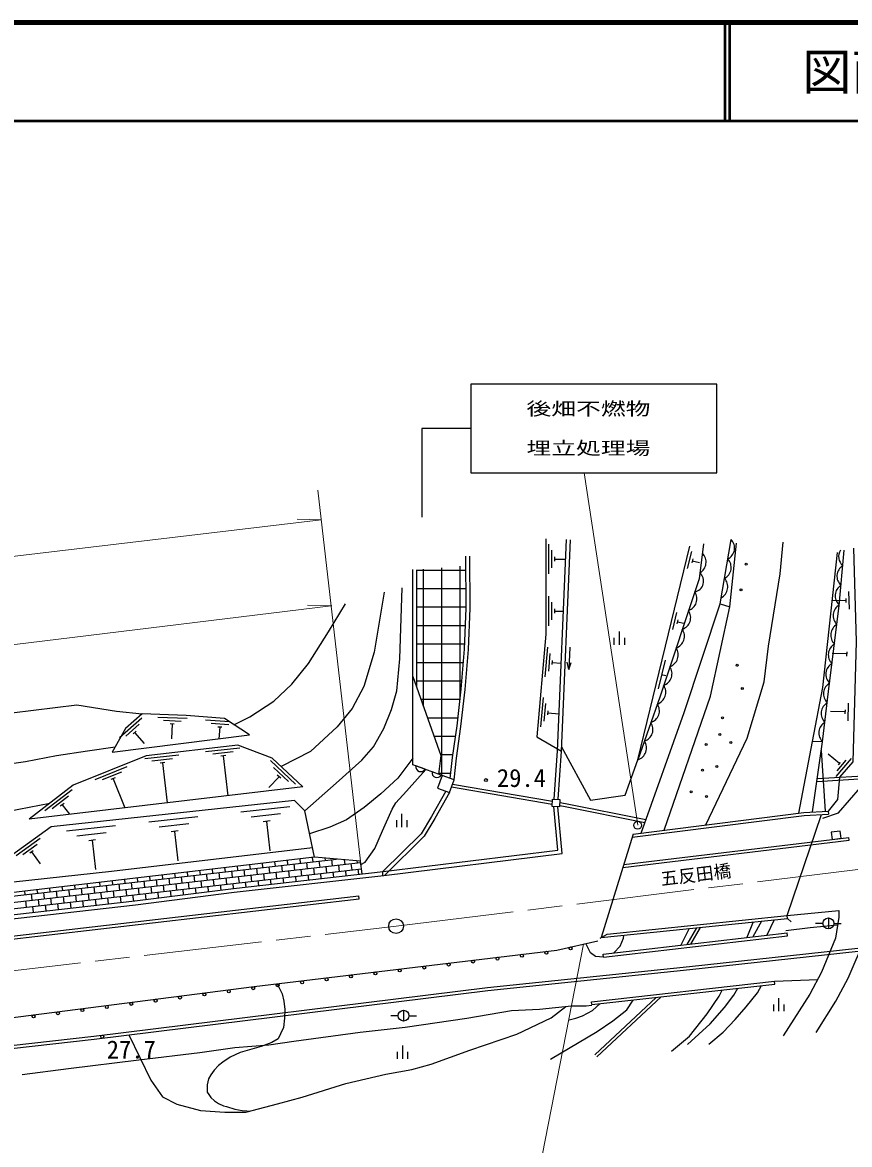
# Model space of a CAD drawing. Units: millimetres, scale not verified. Extents: x 40000 to 680000, y 20000 to 380000.
# Drawn here: x 437386 to 521432, y 266022 to 380000 of the extents above; entities that cross this region are included whole.
import ezdxf
from ezdxf.enums import TextEntityAlignment as Align

# ---------------------------------------------------------------- set-up
doc = ezdxf.new("R2010")
doc.units = ezdxf.units.MM
doc.header["$LTSCALE"] = 1000
doc.linetypes.add('CHAIN', pattern=[18.5, 12, -1.5, 3.5, -1.5])
for name, color, linetype, lineweight in [('M-BGD', 7, 'Continuous', 25), ('M-BMK', 2, 'CHAIN', 13), ('M-BMK-SRVR', 3, 'Continuous', 25), ('M-STR-HTXT', 7, 'Continuous', 13), ('M-STR-STR1', 1, 'Continuous', 25), ('M-STR-STRC', 7, 'Continuous', 25), ('M-TTL', 2, 'Continuous', 140), ('M-TTL-LINE', 7, 'Continuous', 50)]:
    doc.layers.add(name, color=color, linetype=linetype, lineweight=lineweight)
doc.layers.add('M-BMK-HTXT', color=7, linetype='Continuous')
doc.layers.add('M-TTL-TXT', color=7, linetype='Continuous')
doc.styles.add('ＭＳ ゴシック', font='')
doc.styles.get('ＭＳ ゴシック').set_extended_font_data('MS Gothic')

msp = doc.modelspace()

# ---------------------------------------------------------------- hatches: boundary and pattern name
at = {"layer": 'M-BGD'}
h = msp.add_hatch(dxfattribs=at)
h.set_pattern_fill('USER', color=256, style=0, pattern_type=2)
h.set_pattern_definition([(0, (0, 0), (-0, 1875), []), (90, (0, 0), (-1875, 0), [])])
h.paths.add_polyline_path([(482475, 320522), (482445, 324808), (477445, 324411), (477445, 312463), (479884, 305536), (479671, 303641), (480022, 303513), (480861, 303207), (481084, 305325), (481549, 308544), (481969, 312274), (482320, 316336)])

# ---------------------------------------------------------------- linework, layer by layer
for p, q in [((490857, 326999), (490857, 323999)), ((491157, 326399), (491157, 324599)), ((505361, 326267), (504937, 324518)), ((491457, 325709), (491457, 325289)), ((491457, 325499), (492596, 325499)), ((505490, 325526), (505391, 325118)), ((505441, 325322), (506170, 325145)), ((477445, 324411), (477445, 312463)), ((490857, 321711), (490857, 318711)), ((521100, 321081), (521089, 321500)), ((521419, 320399), (521370, 322198)), ((491157, 321111), (491157, 319311)), ((491457, 320421), (491457, 320001)), ((508271, 320959), (509259, 320651)), ((521094, 321290), (519595, 321249)), ((491457, 320211), (492369, 320211)), ((503862, 320077), (503439, 318328)), ((503992, 319336), (503893, 318928)), ((498054, 316795), (498054, 318123)), ((503942, 319132), (504608, 318971)), ((497521, 316795), (497521, 317492)), ((498588, 316795), (498588, 317492)), ((490742, 316532), (490479, 313543)), ((490988, 315908), (490830, 314115)), ((492997, 316531), (492905, 314282)), ((521172, 315853), (519673, 315896)), ((521166, 315643), (521178, 316062)), ((491227, 315194), (491190, 314776)), ((491208, 314985), (492141, 314903)), ((492905, 314282), (492741, 315014)), ((492905, 314282), (493129, 314998)), ((502689, 315231), (501984, 312315)), ((502336, 313773), (502772, 313668)), ((490293, 311432), (490029, 308443)), ((490539, 310808), (490381, 309015)), ((490777, 310094), (490740, 309676)), ((520995, 309759), (521007, 310179)), ((521275, 309061), (521327, 310860)), ((449506, 309332), (447258, 307346)), ((454132, 309283), (451134, 309405)), ((453520, 309008), (451721, 309081)), ((458444, 308943), (455995, 309133)), ((490759, 309885), (491922, 309782)), ((521001, 309969), (519502, 310013)), ((449255, 308710), (447906, 307518)), ((448937, 308028), (448622, 307750)), ((448779, 307889), (449772, 306765)), ((452818, 308736), (452399, 308753)), ((452609, 308744), (452548, 307246)), ((458365, 308648), (456570, 308787)), ((457654, 308402), (457235, 308435)), ((457444, 308419), (457353, 307242)), ((446518, 305877), (460462, 307634)), ((517654, 299806), (518696, 306935)), ((518696, 306935), (517678, 306950)), ((453295, 305591), (449817, 305191)), ((459470, 306301), (455993, 305901)), ((458809, 305923), (456723, 305683)), ((458043, 305533), (457557, 305477)), ((457800, 305505), (458266, 301456)), ((518992, 299881), (518567, 306052)), ((520406, 304714), (519267, 305690)), ((447989, 304388), (444743, 303079)), ((452633, 305213), (450547, 304973)), ((451868, 304823), (451381, 304767)), ((451625, 304795), (452092, 300731)), ((465145, 302620), (462607, 305030)), ((464431, 302884), (462908, 304330)), ((478296, 304143), (477365, 304482)), ((520081, 303412), (521642, 305235)), ((520165, 303972), (521102, 305065)), ((520297, 304586), (520515, 304841)), ((447452, 303848), (445505, 303063)), ((446818, 303269), (446363, 303086)), ((463463, 303390), (462430, 302302)), ((463640, 303221), (463285, 303559)), ((479937, 303544), (479006, 303884)), ((518105, 302887), (527286, 303462)), ((518149, 303191), (527252, 303760)), ((465867, 302348), (438071, 299084)), ((442449, 302068), (439673, 299936)), ((446591, 303177), (447781, 300224)), ((480985, 302341), (491228, 300589)), ((481089, 302628), (491241, 300891)), ((465021, 300968), (440297, 298284)), ((442077, 301404), (440411, 300125)), ((441621, 300675), (441232, 300377)), ((441427, 300526), (442165, 299565)), ((464553, 300313), (459582, 299774)), ((455209, 299299), (450238, 298760)), ((463624, 299609), (460641, 299285)), ((462545, 298888), (461849, 298813)), ((462197, 298851), (462521, 295868)), ((475416, 298277), (475416, 298974)), ((475949, 298277), (475949, 299605)), ((476482, 298277), (476482, 298974)), ((440297, 298284), (435288, 294667)), ((446828, 298389), (441857, 297850)), ((445899, 297685), (442916, 297361)), ((454280, 298595), (451297, 298271)), ((453201, 297874), (452505, 297799)), ((452853, 297836), (453177, 294854)), ((439184, 297110), (436752, 295354)), ((438873, 296516), (437414, 295462)), ((444820, 296964), (444124, 296889)), ((444472, 296927), (444796, 293944)), ((438490, 295869), (438149, 295623)), ((438319, 295746), (439198, 294530)), ((426195, 289467), (471745, 294657)), ((426689, 290168), (469316, 295025)), ((458012, 293737), (457965, 294150)), ((459284, 293882), (459236, 294299)), ((460556, 294026), (460508, 294449)), ((461264, 293463), (461192, 294099)), ((461828, 294171), (461779, 294598)), ((462536, 293608), (462463, 294244)), ((463099, 294316), (463050, 294748)), ((463808, 293753), (463735, 294389)), ((464371, 294461), (464321, 294897)), ((465079, 293898), (465007, 294534)), ((465643, 294606), (465593, 295047)), ((466351, 294043), (466279, 294678)), ((466915, 294751), (466864, 295196)), ((467060, 293479), (466987, 294115)), ((467623, 294188), (467551, 294823)), ((468186, 294896), (468160, 295124)), ((468331, 293624), (468259, 294260)), ((468895, 294332), (468822, 294968)), ((469603, 293769), (469531, 294405)), ((470167, 294477), (470112, 294956)), ((470875, 293914), (470802, 294550)), ((471438, 294622), (471413, 294843)), ((425702, 288767), (471829, 294023)), ((447838, 292577), (447795, 292955)), ((449110, 292722), (449066, 293104)), ((450382, 292867), (450338, 293254)), ((451090, 292304), (451017, 292940)), ((451653, 293012), (451609, 293403)), ((452362, 292449), (452289, 293085)), ((452925, 293157), (452880, 293552)), ((453633, 292594), (453561, 293229)), ((454197, 293302), (454151, 293702)), ((454905, 292739), (454833, 293374)), ((455469, 293447), (455423, 293851)), ((456177, 292883), (456105, 293519)), ((456740, 293592), (456694, 294001)), ((456885, 292320), (456813, 292956)), ((457449, 293028), (457376, 293664)), ((458157, 292465), (458085, 293101)), ((458721, 293173), (458648, 293809)), ((459429, 292610), (459356, 293246)), ((459992, 293318), (459920, 293954)), ((460701, 292755), (460628, 293391)), ((461972, 292900), (461900, 293535)), ((462665, 292475), (462608, 292972)), ((463244, 293044), (463172, 293680)), ((463937, 292617), (463880, 293117)), ((464516, 293189), (464444, 293825)), ((465209, 292760), (465152, 293262)), ((465788, 293334), (465715, 293970)), ((466481, 292903), (466424, 293407)), ((467753, 293045), (467695, 293552)), ((469025, 293188), (468967, 293697)), ((470297, 293330), (470239, 293841)), ((471569, 293473), (471511, 293986)), ((474002, 293343), (473998, 293745)), ((438936, 291563), (438896, 291909)), ((440207, 291708), (440168, 292058)), ((441479, 291853), (441439, 292208)), ((442188, 291290), (442115, 291925)), ((442751, 291998), (442710, 292357)), ((443459, 291434), (443387, 292070)), ((444023, 292143), (443981, 292507)), ((444731, 291579), (444659, 292215)), ((445295, 292288), (445253, 292656)), ((446003, 291724), (445930, 292360)), ((446566, 292433), (446524, 292805)), ((446711, 291161), (446639, 291797)), ((447275, 291869), (447202, 292505)), ((447983, 291306), (447911, 291942)), ((448546, 292014), (448474, 292650)), ((449255, 291451), (449182, 292086)), ((449818, 292159), (449746, 292795)), ((450527, 291595), (450454, 292231)), ((451798, 291740), (451726, 292376)), ((452499, 291242), (452434, 291813)), ((453070, 291885), (452998, 292521)), ((453769, 291403), (453706, 291958)), ((454342, 292030), (454269, 292666)), ((455039, 291564), (454978, 292103)), ((455614, 292175), (455541, 292811)), ((456309, 291725), (456249, 292248)), ((457579, 291886), (457521, 292392)), ((458849, 292047), (458793, 292537)), ((460121, 292190), (460065, 292682)), ((461393, 292332), (461337, 292827)), ((426286, 286017), (471569, 291289)), ((426321, 285719), (471603, 290991)), ((437664, 291418), (437625, 291760)), ((437809, 290146), (437736, 290782)), ((438372, 290855), (438300, 291491)), ((439081, 290291), (439008, 290927)), ((439644, 291000), (439572, 291636)), ((440352, 290436), (440280, 291072)), ((440916, 291145), (440843, 291780)), ((441624, 290581), (441552, 291217)), ((442330, 290043), (442260, 290654)), ((442896, 290726), (442823, 291362)), ((443602, 290186), (443532, 290799)), ((444168, 290871), (444095, 291507)), ((444873, 290330), (444804, 290943)), ((445439, 291016), (445367, 291652)), ((446145, 290473), (446075, 291088)), ((447417, 290617), (447347, 291233)), ((448689, 290760), (448619, 291378)), ((449959, 290920), (449891, 291523)), ((451229, 291081), (451162, 291668)), ((471603, 290991), (471569, 291289)), ((438514, 289612), (438445, 290219)), ((439786, 289756), (439716, 290364)), ((441058, 289899), (440988, 290509)), ((511651, 288640), (511004, 287049)), ((512476, 288725), (511596, 287117)), ((513782, 288861), (513034, 287282)), ((518729, 288490), (517979, 288490)), ((519279, 289040), (519279, 287940)), ((519829, 288490), (520579, 288490)), ((496399, 285371), (515076, 287516)), ((505136, 287964), (504296, 286278)), ((505871, 288040), (504884, 286346)), ((506240, 288079), (505256, 286388)), ((515110, 287218), (515076, 287516)), ((496434, 285073), (515110, 287218)), ((496434, 285073), (496399, 285371)), ((513809, 282615), (518209, 282798)), ((495213, 280530), (513809, 282615)), ((495247, 280232), (513842, 282317)), ((513842, 282317), (513809, 282615)), ((495247, 280232), (495213, 280530)), ((501780, 280965), (495562, 275145)), ((502279, 281021), (495767, 274926)), ((514259, 279569), (514259, 280897)), ((476114, 279663), (476114, 278563)), ((513725, 279569), (513725, 280265)), ((514792, 279569), (514792, 280265)), ((475564, 279113), (474814, 279113)), ((476664, 279113), (477414, 279113)), ((476025, 274741), (476025, 276069)), ((475492, 274741), (475492, 275437)), ((476559, 274741), (476559, 275437))]:
    msp.add_line(p, q, dxfattribs=at)
for points in [[(490557, 327549), (490557, 317853), (489639, 307430), (492159, 305984)], [(491431, 301108), (491760, 306006), (492680, 327466)], [(491830, 301091), (492159, 305984), (493080, 327449)], [(500242, 297651), (504620, 309918), (508271, 320959), (509409, 327472)], [(513208, 316644), (514380, 323995), (514673, 327219)], [(492178, 306431), (495104, 300999), (498627, 301503), (499931, 305113), (505186, 326819)], [(506606, 327032), (506135, 323474), (502139, 311479), (499931, 305113)], [(502581, 297949), (507296, 311560), (509259, 320651), (509938, 327101)], [(516261, 299690), (517678, 306950), (518713, 312460), (520198, 326158)], [(518696, 306935), (519303, 312027), (520379, 320766), (520874, 326382)], [(521848, 326598), (522110, 317136), (521755, 304904), (520425, 303352), (520206, 301057), (519262, 299897)], [(480861, 303207), (481084, 305325), (481549, 308544), (481969, 312274), (482320, 316336), (482475, 320522), (482438, 325798)], [(481249, 303066), (481481, 305275), (481946, 308493), (482367, 312234), (482720, 316311), (482875, 320516), (482838, 325801)], [(480022, 303513), (477041, 304601), (477051, 313580), (477052, 324441)], [(466065, 299925), (469252, 302728), (471869, 305072), (473070, 306426), (474118, 308292), (474872, 310216), (475443, 312114), (475729, 315372), (475966, 322584)], [(474134, 322138), (473118, 316029), (472069, 312546), (470883, 310310), (469374, 308448), (466662, 305952), (463693, 304412)], [(458869, 308667), (460492, 309459), (462925, 311062), (464747, 312778), (466459, 314870), (468485, 318094), (470225, 320933)], [(506821, 298488), (511028, 307285), (512764, 313038), (513208, 316644)], [(477051, 313580), (479884, 305536), (479671, 303641)], [(375298, 301504), (378985, 301727), (382212, 302188), (386268, 303312), (391019, 304639), (394980, 305583), (397101, 306035), (400662, 306385), (404024, 306528), (423708, 307797), (426760, 308144), (431677, 309168), (436306, 309887), (442921, 310678), (446928, 310027), (449548, 309770)], [(460462, 307634), (457916, 309285), (454018, 309588), (449548, 309770), (447851, 308270), (446518, 305877)], [(446801, 306385), (444006, 305980), (440859, 305497), (437685, 304883), (434113, 304387), (432088, 304348), (426234, 304652), (421840, 303826), (418117, 303134), (414048, 302741), (405327, 301868), (401858, 301517), (398297, 300674), (390650, 298770), (388379, 298298), (381118, 297654), (375552, 297814)], [(465867, 302348), (462776, 305283), (459280, 306581), (449971, 305510), (442537, 302514), (438071, 299084)], [(477041, 305277), (475535, 303237), (473795, 301652), (472102, 300267), (470301, 299021), (468605, 298250), (466563, 297572)], [(471772, 294457), (472224, 294714), (473194, 296099), (473984, 297896), (474946, 300087), (475314, 300716), (476420, 301912), (478364, 304118)], [(518718, 299163), (520311, 299722), (522535, 302301), (527345, 302954)], [(467062, 295219), (466065, 299925), (465021, 300968)], [(480397, 301913), (478949, 299331), (477907, 297600), (473998, 293745)], [(480778, 301774), (479295, 299130), (478223, 297350), (474181, 293364)], [(375997, 283322), (381996, 283433), (399167, 284907), (403760, 285539), (411904, 286621), (418526, 287376), (422470, 287902), (429527, 288651), (436899, 289430), (448816, 290775), (458841, 292046), (474055, 293752), (491794, 295936), (491387, 300348)], [(376012, 282922), (382017, 283033), (399212, 284509), (403814, 285142), (411953, 286224), (418576, 286979), (422518, 287505), (429569, 288253), (436942, 289032), (448864, 290378), (458889, 291649), (474102, 293354), (492227, 295586), (491790, 300331)], [(430472, 299932), (433268, 299582), (434887, 299674), (440176, 300700)], [(491978, 300460), (492520, 300367), (500633, 298748)], [(491990, 300763), (492575, 300662), (500735, 299033)], [(392738, 292699), (392587, 293747), (417674, 294449), (427566, 295641), (428035, 291808), (446453, 293803), (466859, 296180)], [(471897, 293510), (471724, 294817), (467062, 295219), (426924, 290502), (426443, 294437), (417225, 293359), (392738, 292699), (392779, 292343)], [(518045, 277393), (520028, 280572), (521306, 282938), (523057, 287025), (524221, 289510), (524985, 290159), (528646, 290577), (553970, 293488), (564515, 294595), (571539, 295298), (575063, 295667)], [(376534, 269335), (444654, 277035), (484652, 281964), (505172, 284097), (554622, 289494), (575451, 291959)], [(376545, 269035), (444689, 276737), (484686, 281666), (505204, 283799), (554656, 289195), (575482, 291660)], [(515084, 289297), (520337, 289786), (520338, 289103), (519997, 286999), (518596, 283522), (517404, 281288), (514700, 277074)], [(497493, 285497), (498139, 286184), (498472, 286991), (498499, 287276)], [(514954, 287767), (517421, 288064), (520214, 288338)], [(376436, 271885), (418986, 276686), (460929, 282063), (491672, 285784), (495838, 286713)], [(496435, 285062), (495618, 285135), (495093, 285507), (494623, 286442)], [(463259, 282345), (463776, 281335), (463952, 280593), (464055, 279748), (464014, 278861), (463900, 277903), (463611, 277253), (463363, 276772), (462727, 276375), (461642, 275977), (459514, 275368), (458480, 274913), (457748, 274404), (457314, 274057), (456859, 273587), (456533, 273096), (456287, 272698), (456164, 272077), (456172, 271359), (456319, 271116), (456517, 270817), (456903, 270467), (457303, 270193), (457810, 269955), (458105, 269879), (458969, 269609), (459730, 269467), (460176, 269446), (460485, 269420)], [(503354, 275499), (505159, 277023), (506955, 279296), (508169, 281101), (508475, 281715)], [(504957, 276175), (507270, 278278), (508739, 279940), (509681, 281186), (510065, 281893)], [(507117, 276227), (508580, 277430), (509801, 278731), (510933, 280009), (512072, 281446), (512497, 282166)], [(491031, 274692), (495792, 277496), (497391, 278601), (498808, 279713), (499435, 280702)], [(437355, 273124), (442062, 273762), (449206, 274618), (455406, 275376), (458953, 275865), (462434, 276162), (464978, 276529), (471688, 277435), (476287, 277949), (482544, 278851), (487079, 279641), (489910, 279778), (493175, 280105), (494685, 280105), (495254, 280169)], [(448208, 277171), (450438, 272552), (451625, 270857), (453073, 270130), (455468, 269475), (457958, 269297), (460103, 269320), (463292, 270154), (465818, 270845), (470234, 272232), (474328, 273168), (476937, 273652), (478912, 274179), (482856, 275621), (487631, 277225), (491123, 278910), (492591, 280046)], [(492952, 278674), (493616, 278844), (494308, 279098), (495297, 279635), (495735, 280002), (496045, 280322)]]:
    msp.add_lwpolyline(points, dxfattribs=at)
for points in [[(479551, 302222), (480778, 301774), (481249, 303066), (480022, 303513)], [(491250, 301115), (492004, 301084), (491972, 300324), (491219, 300355)]]:
    msp.add_lwpolyline(points, close=True, dxfattribs=at)
for centre, radius in [((510921, 324988), 100), ((510401, 322354), 100), ((510014, 314701), 100), ((510535, 312347), 100), ((508522, 309356), 100), ((508247, 307681), 100), ((506857, 306671), 100), ((509376, 306870), 100), ((507942, 304429), 100), ((484478, 303039), 150), ((506482, 304037), 100), ((505351, 301852), 100), ((506903, 301374), 100), ((519279, 288490), 550), ((493081, 285944), 150), ((485659, 284905), 150), ((488141, 285205), 150), ((490623, 285505), 150), ((475732, 283703), 150), ((478214, 284004), 150), ((480695, 284304), 150), ((483177, 284604), 150), ((468286, 282802), 150), ((470768, 283103), 150), ((473250, 283403), 150), ((458361, 281583), 150), ((460840, 281901), 150), ((463322, 282202), 150), ((465804, 282502), 150), ((448442, 280311), 150), ((450922, 280629), 150), ((453401, 280947), 150), ((455881, 281265), 150), ((441003, 279358), 150), ((443482, 279675), 150), ((445962, 279993), 150), ((476114, 279113), 550), ((438523, 279040), 150), ((445499, 276984), 150)]:
    msp.add_circle(centre, radius, dxfattribs=at)
for centre, radius, start, end in [((508498, 326616), 1250, 296.963, 43.2232), ((505604, 325177), 1250, 299.32722, 45.58743), ((521571, 325747), 1250, 148.4844, 228.0986), ((508154, 324646), 1250, 296.963, 43.2232), ((505499, 323249), 1103, 280.41347, 49.46058), ((521395, 323755), 1250, 121.83839, 228.0986), ((507810, 322676), 1250, 296.963, 43.2232), ((521220, 321763), 1250, 121.83839, 228.0986), ((504671, 321452), 1250, 288.44674, 34.70694), ((521009, 319748), 1250, 119.97537, 226.10606), ((504039, 319554), 1250, 288.44674, 34.70694), ((503407, 317657), 1250, 288.44674, 34.70694), ((520765, 317763), 1250, 119.84585, 226.10606), ((520520, 315778), 1250, 119.84585, 226.10606), ((502775, 315759), 1250, 288.44674, 34.70694), ((520276, 313793), 1250, 119.84585, 226.10606), ((502143, 313862), 1250, 288.44674, 34.70694), ((501510, 311964), 1250, 288.44674, 34.70694), ((520029, 311810), 1247, 119.81488, 226.39995), ((500861, 310082), 1250, 287.74221, 34.00241), ((519796, 309825), 1250, 120.07877, 226.33898), ((500206, 308193), 1250, 287.74221, 34.00241), ((519559, 307839), 1250, 120.07877, 226.33898), ((499550, 306303), 1250, 287.74221, 34.00241), ((477864, 304404), 505, 171.13041, 328.78861), ((479505, 303806), 505, 171.13041, 328.78861)]:
    msp.add_arc(centre, radius, start, end, dxfattribs=at)
at = {"layer": 'M-BMK'}
msp.add_lwpolyline([(376252, 276668), (475351, 288205), (574572, 300358)], dxfattribs=at)
at = {"layer": 'M-BMK-SRVR'}
msp.add_circle((475351, 288205), 750, dxfattribs=at)
msp.add_circle((475351, 288205), 750, dxfattribs=at)
at = {"layer": 'M-STR-HTXT'}
for p, q in [((499903, 298458), (494467, 334256)), ((471724, 294817), (467414, 332505)), ((467758, 329491), (374868, 318474)), ((467758, 329491), (465304, 329544)), ((380384, 310000), (468759, 320744)), ((468821, 320752), (466366, 320797)), ((487443, 250803), (494396, 286391))]:
    msp.add_line(p, q, dxfattribs=at)
at = {"layer": 'M-STR-STR1'}
for p, q in [((519262, 299897), (519279, 299597)), ((515084, 289297), (518581, 299558)), ((499445, 297550), (496199, 287037)), ((498398, 294157), (521398, 296924)), ((498494, 294471), (521362, 297222)), ((521398, 296924), (521362, 297222)), ((496199, 287037), (515115, 288999)), ((515115, 288999), (515084, 289297)), ((515115, 288999), (515499, 288656))]:
    msp.add_line(p, q, dxfattribs=at)
for points in [[(499445, 297550), (516784, 299756), (519262, 299897)], [(499348, 297235), (516812, 299457), (519279, 299597)], [(496104, 286980), (496807, 287402), (515084, 289297)]]:
    msp.add_lwpolyline(points, dxfattribs=at)
msp.add_lwpolyline([(519654, 297017), (520569, 297127), (520481, 297858), (519566, 297748)], close=True, dxfattribs=at)
at = {"layer": 'M-STR-STRC'}
msp.add_lwpolyline([(507959, 334256), (507959, 343256), (482959, 343256), (482959, 334256)], close=True, dxfattribs=at)
msp.add_lwpolyline([(482959, 338756), (477959, 338756), (477959, 329756)], dxfattribs=at)
msp.add_circle((499903, 298458), 400, dxfattribs=at)
at = {"layer": 'M-TTL'}
msp.add_line((680000, 380000), (40000, 380000), dxfattribs=at)
at = {"layer": 'M-TTL-LINE'}
for p, q in [((508747, 380000), (508747, 370000)), ((509247, 380000), (509247, 370000)), ((40000, 370000), (680000, 370000))]:
    msp.add_line(p, q, dxfattribs=at)

# ---------------------------------------------------------------- texts
at = {"layer": 'M-BGD', "style": 'ＭＳ ゴシック'}
for s, p in [('29.4', (488092, 301794)), ('27.7', (448448, 274209))]:
    msp.add_text(s, height=1833, dxfattribs=at).set_placement(p, align=Align.BOTTOM_CENTER)
at = {"layer": 'M-BMK-HTXT', "style": 'ＭＳ ゴシック'}
msp.add_text('五反田橋', height=1320, rotation=6.983, dxfattribs=at).set_placement((502368, 291949), align=Align.BOTTOM_LEFT)
at = {"layer": 'M-STR-STRC', "style": 'ＭＳ ゴシック', "width": 1.4}
for s, p in [('後畑不燃物', (488597, 339710)), ('埋立処理場', (488597, 335710))]:
    msp.add_text(s, height=1320, dxfattribs=at).set_placement(p, align=Align.BOTTOM_LEFT)
at = {"layer": 'M-TTL-TXT', "style": 'ＭＳ ゴシック'}
msp.add_text('図面番号', height=3666, dxfattribs=at).set_placement((526622, 375000), align=Align.MIDDLE_CENTER)

doc.saveas('drawing.dxf')
